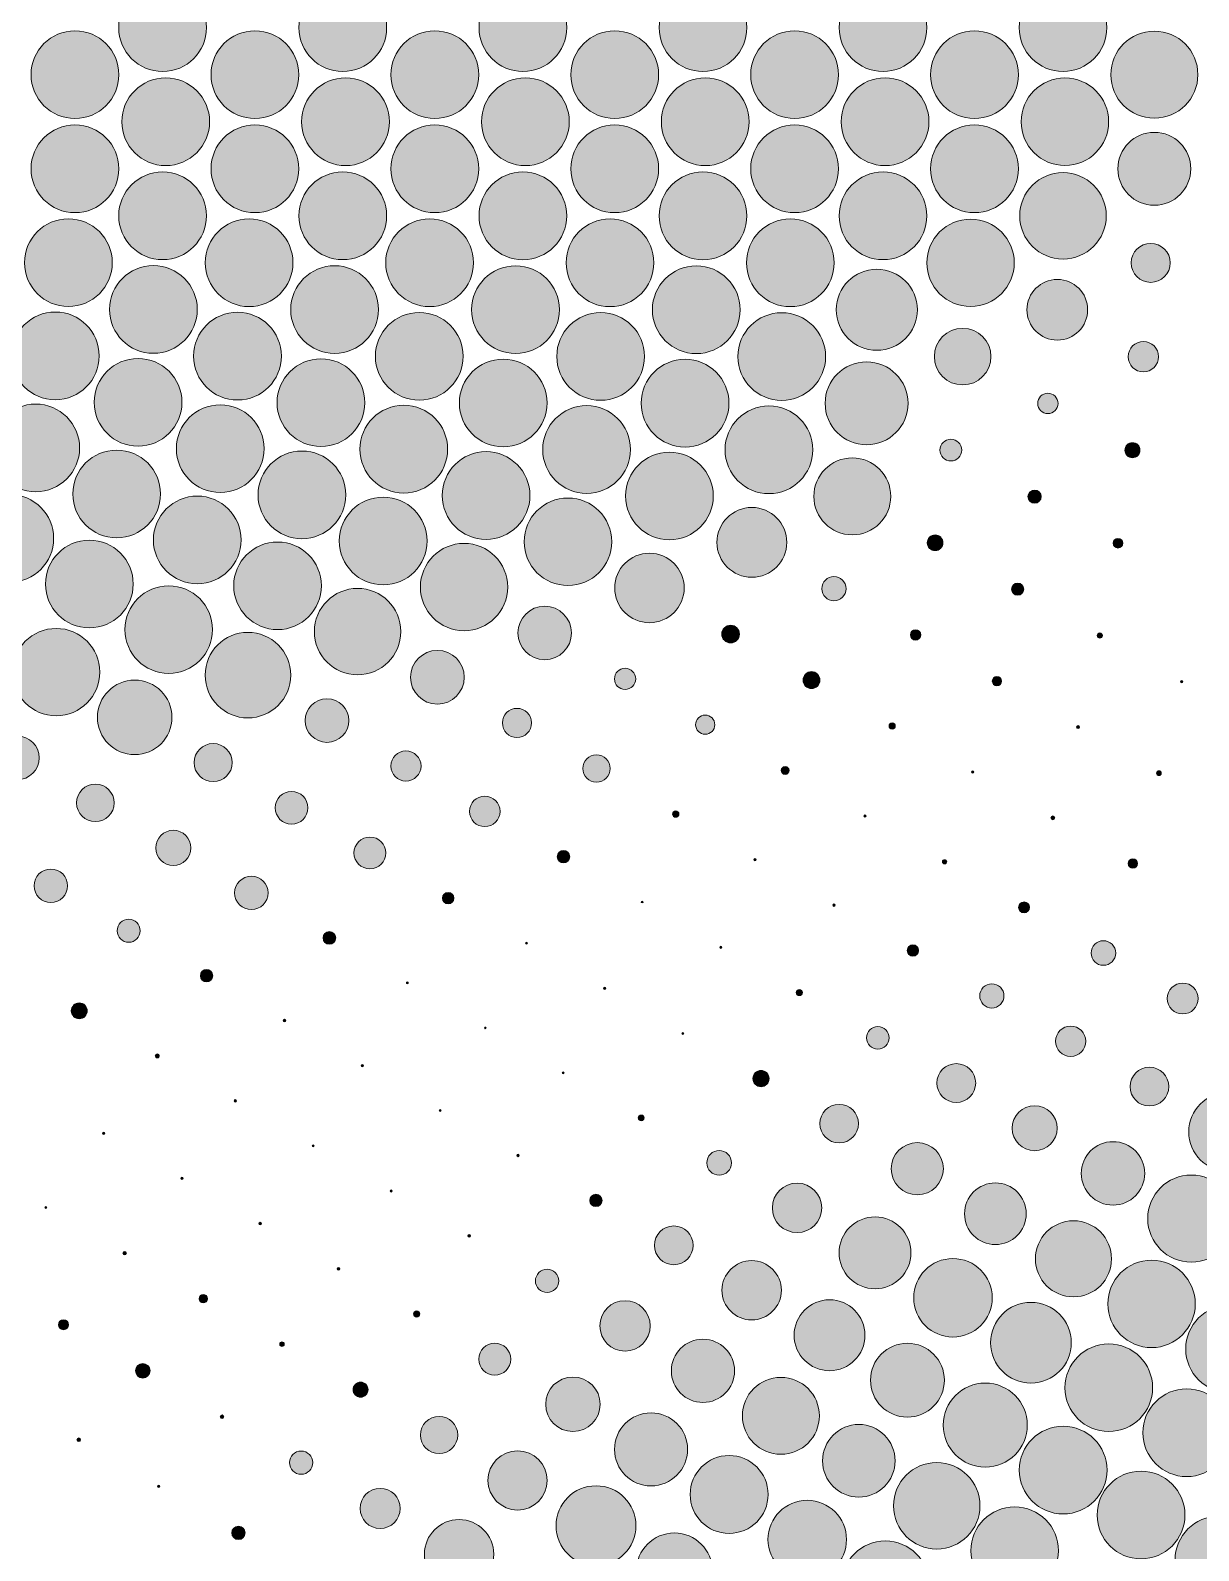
# Model space of a CAD drawing. Extents: x 3515 to 4006, y 175 to 667.
# Drawn here: x 3832.3 to 3896.8, y 342.1 to 426 of the extents above; entities that cross this region are included whole.
import ezdxf

# ---------------------------------------------------------------- set-up
doc = ezdxf.new("R2010")
doc.units = 0
doc.header["$MEASUREMENT"] = 0
doc.layers.add('Capa 1', color=7, linetype='Continuous', lineweight=0)

# ---------------------------------------------------------------- blocks, each defined once
blk = doc.blocks.new('Block_0')
at = {"layer": 'Capa 1', "true_color": 0x000000, "transparency": 33554687}
h = blk.add_hatch(color=18, dxfattribs=at)
h.dxf.hatch_style = 2
edge = h.paths.add_edge_path()
edge.add_arc((3839.644, 426.146), 2.421, 0, 360)
h = blk.add_hatch(color=18, dxfattribs=at)
h.dxf.hatch_style = 2
edge = h.paths.add_edge_path()
edge.add_arc((3849.588, 426.147), 2.421, 0, 360)
h = blk.add_hatch(color=18, dxfattribs=at)
h.dxf.hatch_style = 2
edge = h.paths.add_edge_path()
edge.add_arc((3859.528, 426.147), 2.421, 0, 360)
h = blk.add_hatch(color=18, dxfattribs=at)
h.dxf.hatch_style = 2
edge = h.paths.add_edge_path()
edge.add_arc((3869.466, 426.147), 2.421, 0, 360)
h = blk.add_hatch(color=18, dxfattribs=at)
h.dxf.hatch_style = 2
edge = h.paths.add_edge_path()
edge.add_arc((3879.401, 426.148), 2.421, 0, 360)
h = blk.add_hatch(color=18, dxfattribs=at)
h.dxf.hatch_style = 2
edge = h.paths.add_edge_path()
edge.add_arc((3889.335, 426.148), 2.421, 0, 360)
h = blk.add_hatch(color=18, dxfattribs=at)
h.dxf.hatch_style = 2
edge = h.paths.add_edge_path()
edge.add_arc((3834.807, 423.551), 2.421, 0, 360)
h = blk.add_hatch(color=18, dxfattribs=at)
h.dxf.hatch_style = 2
edge = h.paths.add_edge_path()
edge.add_arc((3844.737, 423.551), 2.421, 0, 360)
h = blk.add_hatch(color=18, dxfattribs=at)
h.dxf.hatch_style = 2
edge = h.paths.add_edge_path()
edge.add_arc((3854.666, 423.551), 2.421, 0, 360)
h = blk.add_hatch(color=18, dxfattribs=at)
h.dxf.hatch_style = 2
edge = h.paths.add_edge_path()
edge.add_arc((3864.594, 423.551), 2.421, 0, 360)
h = blk.add_hatch(color=18, dxfattribs=at)
h.dxf.hatch_style = 2
edge = h.paths.add_edge_path()
edge.add_arc((3874.522, 423.551), 2.421, 0, 360)
h = blk.add_hatch(color=18, dxfattribs=at)
h.dxf.hatch_style = 2
edge = h.paths.add_edge_path()
edge.add_arc((3884.449, 423.551), 2.421, 0, 360)
h = blk.add_hatch(color=18, dxfattribs=at)
h.dxf.hatch_style = 2
edge = h.paths.add_edge_path()
edge.add_arc((3894.376, 423.551), 2.403, 0, 360)
h = blk.add_hatch(color=18, dxfattribs=at)
h.dxf.hatch_style = 2
edge = h.paths.add_edge_path()
edge.add_arc((3839.814, 420.953), 2.421, 0, 360)
h = blk.add_hatch(color=18, dxfattribs=at)
h.dxf.hatch_style = 2
edge = h.paths.add_edge_path()
edge.add_arc((3849.739, 420.953), 2.421, 0, 360)
h = blk.add_hatch(color=18, dxfattribs=at)
h.dxf.hatch_style = 2
edge = h.paths.add_edge_path()
edge.add_arc((3859.664, 420.953), 2.421, 0, 360)
h = blk.add_hatch(color=18, dxfattribs=at)
h.dxf.hatch_style = 2
edge = h.paths.add_edge_path()
edge.add_arc((3869.589, 420.953), 2.421, 0, 360)
h = blk.add_hatch(color=18, dxfattribs=at)
h.dxf.hatch_style = 2
edge = h.paths.add_edge_path()
edge.add_arc((3879.514, 420.953), 2.421, 0, 360)
h = blk.add_hatch(color=18, dxfattribs=at)
h.dxf.hatch_style = 2
edge = h.paths.add_edge_path()
edge.add_arc((3889.439, 420.953), 2.415, 0, 360)
h = blk.add_hatch(color=18, dxfattribs=at)
h.dxf.hatch_style = 2
edge = h.paths.add_edge_path()
edge.add_arc((3834.807, 418.355), 2.421, 0, 360)
h = blk.add_hatch(color=18, dxfattribs=at)
h.dxf.hatch_style = 2
edge = h.paths.add_edge_path()
edge.add_arc((3844.737, 418.355), 2.421, 0, 360)
h = blk.add_hatch(color=18, dxfattribs=at)
h.dxf.hatch_style = 2
edge = h.paths.add_edge_path()
edge.add_arc((3854.666, 418.355), 2.421, 0, 360)
h = blk.add_hatch(color=18, dxfattribs=at)
h.dxf.hatch_style = 2
edge = h.paths.add_edge_path()
edge.add_arc((3864.594, 418.355), 2.421, 0, 360)
h = blk.add_hatch(color=18, dxfattribs=at)
h.dxf.hatch_style = 2
edge = h.paths.add_edge_path()
edge.add_arc((3874.522, 418.355), 2.421, 0, 360)
h = blk.add_hatch(color=18, dxfattribs=at)
h.dxf.hatch_style = 2
edge = h.paths.add_edge_path()
edge.add_arc((3884.449, 418.355), 2.421, 0, 360)
h = blk.add_hatch(color=18, dxfattribs=at)
h.dxf.hatch_style = 2
edge = h.paths.add_edge_path()
edge.add_arc((3894.376, 418.355), 2.012, 0, 360)
h = blk.add_hatch(color=18, dxfattribs=at)
h.dxf.hatch_style = 2
edge = h.paths.add_edge_path()
edge.add_arc((3839.644, 415.76), 2.421, 0, 360)
h = blk.add_hatch(color=18, dxfattribs=at)
h.dxf.hatch_style = 2
edge = h.paths.add_edge_path()
edge.add_arc((3849.588, 415.759), 2.421, 0, 360)
h = blk.add_hatch(color=18, dxfattribs=at)
h.dxf.hatch_style = 2
edge = h.paths.add_edge_path()
edge.add_arc((3859.528, 415.758), 2.421, 0, 360)
h = blk.add_hatch(color=18, dxfattribs=at)
h.dxf.hatch_style = 2
edge = h.paths.add_edge_path()
edge.add_arc((3869.466, 415.758), 2.421, 0, 360)
h = blk.add_hatch(color=18, dxfattribs=at)
h.dxf.hatch_style = 2
edge = h.paths.add_edge_path()
edge.add_arc((3879.401, 415.758), 2.42, 0, 360)
h = blk.add_hatch(color=18, dxfattribs=at)
h.dxf.hatch_style = 2
edge = h.paths.add_edge_path()
edge.add_arc((3889.335, 415.758), 2.386, 0, 360)
h = blk.add_hatch(color=18, dxfattribs=at)
h.dxf.hatch_style = 2
edge = h.paths.add_edge_path()
edge.add_arc((3834.444, 413.172), 2.421, 0, 360)
h = blk.add_hatch(color=18, dxfattribs=at)
h.dxf.hatch_style = 2
edge = h.paths.add_edge_path()
edge.add_arc((3844.417, 413.169), 2.421, 0, 360)
h = blk.add_hatch(color=18, dxfattribs=at)
h.dxf.hatch_style = 2
edge = h.paths.add_edge_path()
edge.add_arc((3854.38, 413.167), 2.421, 0, 360)
h = blk.add_hatch(color=18, dxfattribs=at)
h.dxf.hatch_style = 2
edge = h.paths.add_edge_path()
edge.add_arc((3864.335, 413.165), 2.421, 0, 360)
h = blk.add_hatch(color=18, dxfattribs=at)
h.dxf.hatch_style = 2
edge = h.paths.add_edge_path()
edge.add_arc((3874.286, 413.164), 2.42, 0, 360)
h = blk.add_hatch(color=18, dxfattribs=at)
h.dxf.hatch_style = 2
edge = h.paths.add_edge_path()
edge.add_arc((3884.232, 413.163), 2.411, 0, 360)
h = blk.add_hatch(color=18, dxfattribs=at)
h.dxf.hatch_style = 2
edge = h.paths.add_edge_path()
edge.add_arc((3894.175, 413.162), 1.076, 0, 360)
h = blk.add_hatch(color=18, dxfattribs=at)
h.dxf.hatch_style = 2
edge = h.paths.add_edge_path()
edge.add_arc((3839.135, 410.589), 2.421, 0, 360)
h = blk.add_hatch(color=18, dxfattribs=at)
h.dxf.hatch_style = 2
edge = h.paths.add_edge_path()
edge.add_arc((3849.135, 410.583), 2.421, 0, 360)
h = blk.add_hatch(color=18, dxfattribs=at)
h.dxf.hatch_style = 2
edge = h.paths.add_edge_path()
edge.add_arc((3859.121, 410.578), 2.421, 0, 360)
h = blk.add_hatch(color=18, dxfattribs=at)
h.dxf.hatch_style = 2
edge = h.paths.add_edge_path()
edge.add_arc((3869.095, 410.575), 2.421, 0, 360)
h = blk.add_hatch(color=18, dxfattribs=at)
h.dxf.hatch_style = 2
edge = h.paths.add_edge_path()
edge.add_arc((3879.061, 410.573), 2.239, 0, 360)
h = blk.add_hatch(color=18, dxfattribs=at)
h.dxf.hatch_style = 2
edge = h.paths.add_edge_path()
edge.add_arc((3889.021, 410.571), 1.675, 0, 360)
h = blk.add_hatch(color=18, dxfattribs=at)
h.dxf.hatch_style = 2
edge = h.paths.add_edge_path()
edge.add_arc((3833.721, 408.027), 2.421, 0, 360)
h = blk.add_hatch(color=18, dxfattribs=at)
h.dxf.hatch_style = 2
edge = h.paths.add_edge_path()
edge.add_arc((3843.778, 408.012), 2.421, 0, 360)
h = blk.add_hatch(color=18, dxfattribs=at)
h.dxf.hatch_style = 2
edge = h.paths.add_edge_path()
edge.add_arc((3853.808, 408.002), 2.421, 0, 360)
h = blk.add_hatch(color=18, dxfattribs=at)
h.dxf.hatch_style = 2
edge = h.paths.add_edge_path()
edge.add_arc((3863.818, 407.995), 2.421, 0, 360)
h = blk.add_hatch(color=18, dxfattribs=at)
h.dxf.hatch_style = 2
edge = h.paths.add_edge_path()
edge.add_arc((3873.813, 407.989), 2.421, 0, 360)
h = blk.add_hatch(color=18, dxfattribs=at)
h.dxf.hatch_style = 2
edge = h.paths.add_edge_path()
edge.add_arc((3883.797, 407.985), 1.561, 0, 360)
h = blk.add_hatch(color=18, dxfattribs=at)
h.dxf.hatch_style = 2
edge = h.paths.add_edge_path()
edge.add_arc((3893.772, 407.981), 0.838, 0, 360)
h = blk.add_hatch(color=18, dxfattribs=at)
h.dxf.hatch_style = 2
edge = h.paths.add_edge_path()
edge.add_arc((3838.289, 405.463), 2.421, 0, 360)
h = blk.add_hatch(color=18, dxfattribs=at)
h.dxf.hatch_style = 2
edge = h.paths.add_edge_path()
edge.add_arc((3848.382, 405.442), 2.421, 0, 360)
h = blk.add_hatch(color=18, dxfattribs=at)
h.dxf.hatch_style = 2
edge = h.paths.add_edge_path()
edge.add_arc((3858.442, 405.427), 2.421, 0, 360)
h = blk.add_hatch(color=18, dxfattribs=at)
h.dxf.hatch_style = 2
edge = h.paths.add_edge_path()
edge.add_arc((3868.478, 405.416), 2.421, 0, 360)
h = blk.add_hatch(color=18, dxfattribs=at)
h.dxf.hatch_style = 2
edge = h.paths.add_edge_path()
edge.add_arc((3878.495, 405.407), 2.288, 0, 360)
h = blk.add_hatch(color=18, dxfattribs=at)
h.dxf.hatch_style = 2
edge = h.paths.add_edge_path()
edge.add_arc((3832.641, 402.945), 2.421, 0, 360)
h = blk.add_hatch(color=18, dxfattribs=at)
h.dxf.hatch_style = 2
edge = h.paths.add_edge_path()
edge.add_arc((3888.499, 405.401), 0.562, 0, 360)
h = blk.add_hatch(color=18, dxfattribs=at)
h.dxf.hatch_style = 2
edge = h.paths.add_edge_path()
edge.add_arc((3842.824, 402.905), 2.421, 0, 360)
h = blk.add_hatch(color=18, dxfattribs=at)
h.dxf.hatch_style = 2
edge = h.paths.add_edge_path()
edge.add_arc((3852.953, 402.877), 2.421, 0, 360)
h = blk.add_hatch(color=18, dxfattribs=at)
h.dxf.hatch_style = 2
edge = h.paths.add_edge_path()
edge.add_arc((3863.044, 402.857), 2.421, 0, 360)
h = blk.add_hatch(color=18, dxfattribs=at)
h.dxf.hatch_style = 2
edge = h.paths.add_edge_path()
edge.add_arc((3873.106, 402.841), 2.421, 0, 360)
h = blk.add_hatch(color=18, dxfattribs=at)
h.dxf.hatch_style = 2
edge = h.paths.add_edge_path()
edge.add_arc((3883.146, 402.829), 0.6, 0, 360)
h = blk.add_hatch(color=18, dxfattribs=at)
h.dxf.hatch_style = 2
edge = h.paths.add_edge_path()
edge.add_arc((3893.169, 402.82), 0.414, 0, 360)
h = blk.add_hatch(color=18, dxfattribs=at)
h.dxf.hatch_style = 2
edge = h.paths.add_edge_path()
edge.add_arc((3837.109, 400.403), 2.421, 0, 360)
h = blk.add_hatch(color=18, dxfattribs=at)
h.dxf.hatch_style = 2
edge = h.paths.add_edge_path()
edge.add_arc((3847.332, 400.353), 2.421, 0, 360)
h = blk.add_hatch(color=18, dxfattribs=at)
h.dxf.hatch_style = 2
edge = h.paths.add_edge_path()
edge.add_arc((3857.496, 400.318), 2.421, 0, 360)
h = blk.add_hatch(color=18, dxfattribs=at)
h.dxf.hatch_style = 2
edge = h.paths.add_edge_path()
edge.add_arc((3867.616, 400.291), 2.417, 0, 360)
h = blk.add_hatch(color=18, dxfattribs=at)
h.dxf.hatch_style = 2
edge = h.paths.add_edge_path()
edge.add_arc((3877.705, 400.271), 2.123, 0, 360)
h = blk.add_hatch(color=18, dxfattribs=at)
h.dxf.hatch_style = 2
edge = h.paths.add_edge_path()
edge.add_arc((3831.209, 397.95), 2.421, 0, 360)
h = blk.add_hatch(color=18, dxfattribs=at)
h.dxf.hatch_style = 2
edge = h.paths.add_edge_path()
edge.add_arc((3887.768, 400.256), 0.366, 0, 360)
h = blk.add_hatch(color=18, dxfattribs=at)
h.dxf.hatch_style = 2
edge = h.paths.add_edge_path()
edge.add_arc((3841.556, 397.866), 2.421, 0, 360)
h = blk.add_hatch(color=18, dxfattribs=at)
h.dxf.hatch_style = 2
edge = h.paths.add_edge_path()
edge.add_arc((3851.817, 397.807), 2.421, 0, 360)
h = blk.add_hatch(color=18, dxfattribs=at)
h.dxf.hatch_style = 2
edge = h.paths.add_edge_path()
edge.add_arc((3862.014, 397.763), 2.416, 0, 360)
h = blk.add_hatch(color=18, dxfattribs=at)
h.dxf.hatch_style = 2
edge = h.paths.add_edge_path()
edge.add_arc((3872.164, 397.731), 1.927, 0, 360)
h = blk.add_hatch(color=18, dxfattribs=at)
h.dxf.hatch_style = 2
edge = h.paths.add_edge_path()
edge.add_arc((3835.601, 395.431), 2.421, 0, 360)
h = blk.add_hatch(color=18, dxfattribs=at)
h.dxf.hatch_style = 2
edge = h.paths.add_edge_path()
edge.add_arc((3882.279, 397.706), 0.432, 0, 360)
h = blk.add_hatch(color=18, dxfattribs=at)
h.dxf.hatch_style = 2
edge = h.paths.add_edge_path()
edge.add_arc((3892.366, 397.686), 0.266, 0, 360)
h = blk.add_hatch(color=18, dxfattribs=at)
h.dxf.hatch_style = 2
edge = h.paths.add_edge_path()
edge.add_arc((3845.987, 395.334), 2.417, 0, 360)
h = blk.add_hatch(color=18, dxfattribs=at)
h.dxf.hatch_style = 2
edge = h.paths.add_edge_path()
edge.add_arc((3856.282, 395.265), 2.41, 0, 360)
h = blk.add_hatch(color=18, dxfattribs=at)
h.dxf.hatch_style = 2
edge = h.paths.add_edge_path()
edge.add_arc((3866.512, 395.214), 1.917, 0, 360)
h = blk.add_hatch(color=18, dxfattribs=at)
h.dxf.hatch_style = 2
edge = h.paths.add_edge_path()
edge.add_arc((3839.981, 392.915), 2.417, 0, 360)
h = blk.add_hatch(color=18, dxfattribs=at)
h.dxf.hatch_style = 2
edge = h.paths.add_edge_path()
edge.add_arc((3876.691, 395.175), 0.668, 0, 360)
h = blk.add_hatch(color=18, dxfattribs=at)
h.dxf.hatch_style = 2
edge = h.paths.add_edge_path()
edge.add_arc((3886.832, 395.145), 0.336, 0, 360)
h = blk.add_hatch(color=18, dxfattribs=at)
h.dxf.hatch_style = 2
edge = h.paths.add_edge_path()
edge.add_arc((3850.403, 392.807), 2.383, 0, 360)
h = blk.add_hatch(color=18, dxfattribs=at)
h.dxf.hatch_style = 2
edge = h.paths.add_edge_path()
edge.add_arc((3860.732, 392.728), 1.478, 0, 360)
h = blk.add_hatch(color=18, dxfattribs=at)
h.dxf.hatch_style = 2
edge = h.paths.add_edge_path()
edge.add_arc((3833.771, 390.568), 2.411, 0, 360)
h = blk.add_hatch(color=18, dxfattribs=at)
h.dxf.hatch_style = 2
edge = h.paths.add_edge_path()
edge.add_arc((3870.992, 392.669), 0.489, 0, 360)
h = blk.add_hatch(color=18, dxfattribs=at)
h.dxf.hatch_style = 2
edge = h.paths.add_edge_path()
edge.add_arc((3881.199, 392.623), 0.286, 0, 360)
h = blk.add_hatch(color=18, dxfattribs=at)
h.dxf.hatch_style = 2
edge = h.paths.add_edge_path()
edge.add_arc((3844.352, 390.402), 2.361, 0, 360)
h = blk.add_hatch(color=18, dxfattribs=at)
h.dxf.hatch_style = 2
edge = h.paths.add_edge_path()
edge.add_arc((3891.365, 392.587), 0.143, 0, 360)
h = blk.add_hatch(color=18, dxfattribs=at)
h.dxf.hatch_style = 2
edge = h.paths.add_edge_path()
edge.add_arc((3854.807, 390.283), 1.483, 0, 360)
h = blk.add_hatch(color=18, dxfattribs=at)
h.dxf.hatch_style = 2
edge = h.paths.add_edge_path()
edge.add_arc((3865.167, 390.195), 0.585, 0, 360)
h = blk.add_hatch(color=18, dxfattribs=at)
h.dxf.hatch_style = 2
edge = h.paths.add_edge_path()
edge.add_arc((3875.456, 390.128), 0.465, 0, 360)
h = blk.add_hatch(color=18, dxfattribs=at)
h.dxf.hatch_style = 2
edge = h.paths.add_edge_path()
edge.add_arc((3885.69, 390.075), 0.257, 0, 360)
h = blk.add_hatch(color=18, dxfattribs=at)
h.dxf.hatch_style = 2
edge = h.paths.add_edge_path()
edge.add_arc((3838.104, 388.07), 2.056, 0, 360)
h = blk.add_hatch(color=18, dxfattribs=at)
h.dxf.hatch_style = 2
edge = h.paths.add_edge_path()
edge.add_arc((3895.88, 390.034), 0.0642, 0, 360)
h = blk.add_hatch(color=18, dxfattribs=at)
h.dxf.hatch_style = 2
edge = h.paths.add_edge_path()
edge.add_arc((3848.716, 387.892), 1.202, 0, 360)
h = blk.add_hatch(color=18, dxfattribs=at)
h.dxf.hatch_style = 2
edge = h.paths.add_edge_path()
edge.add_arc((3859.2, 387.763), 0.804, 0, 360)
h = blk.add_hatch(color=18, dxfattribs=at)
h.dxf.hatch_style = 2
edge = h.paths.add_edge_path()
edge.add_arc((3869.59, 387.665), 0.529, 0, 360)
h = blk.add_hatch(color=18, dxfattribs=at)
h.dxf.hatch_style = 2
edge = h.paths.add_edge_path()
edge.add_arc((3879.907, 387.59), 0.174, 0, 360)
h = blk.add_hatch(color=18, dxfattribs=at)
h.dxf.hatch_style = 2
edge = h.paths.add_edge_path()
edge.add_arc((3831.626, 385.835), 1.208, 0, 360)
h = blk.add_hatch(color=18, dxfattribs=at)
h.dxf.hatch_style = 2
edge = h.paths.add_edge_path()
edge.add_arc((3890.166, 387.531), 0.0823, 0, 360)
h = blk.add_hatch(color=18, dxfattribs=at)
h.dxf.hatch_style = 2
edge = h.paths.add_edge_path()
edge.add_arc((3842.434, 385.573), 1.051, 0, 360)
h = blk.add_hatch(color=18, dxfattribs=at)
h.dxf.hatch_style = 2
edge = h.paths.add_edge_path()
edge.add_arc((3853.072, 385.385), 0.832, 0, 360)
h = blk.add_hatch(color=18, dxfattribs=at)
h.dxf.hatch_style = 2
edge = h.paths.add_edge_path()
edge.add_arc((3863.585, 385.245), 0.755, 0, 360)
h = blk.add_hatch(color=18, dxfattribs=at)
h.dxf.hatch_style = 2
edge = h.paths.add_edge_path()
edge.add_arc((3874.002, 385.139), 0.214, 0, 360)
h = blk.add_hatch(color=18, dxfattribs=at)
h.dxf.hatch_style = 2
edge = h.paths.add_edge_path()
edge.add_arc((3835.933, 383.349), 1.037, 0, 360)
h = blk.add_hatch(color=18, dxfattribs=at)
h.dxf.hatch_style = 2
edge = h.paths.add_edge_path()
edge.add_arc((3884.345, 385.056), 0.0617, 0, 360)
h = blk.add_hatch(color=18, dxfattribs=at)
h.dxf.hatch_style = 2
edge = h.paths.add_edge_path()
edge.add_arc((3894.63, 384.99), 0.131, 0, 360)
h = blk.add_hatch(color=18, dxfattribs=at)
h.dxf.hatch_style = 2
edge = h.paths.add_edge_path()
edge.add_arc((3846.76, 383.078), 0.902, 0, 360)
h = blk.add_hatch(color=18, dxfattribs=at)
h.dxf.hatch_style = 2
edge = h.paths.add_edge_path()
edge.add_arc((3857.423, 382.88), 0.841, 0, 360)
h = blk.add_hatch(color=18, dxfattribs=at)
h.dxf.hatch_style = 2
edge = h.paths.add_edge_path()
edge.add_arc((3867.962, 382.731), 0.177, 0, 360)
h = blk.add_hatch(color=18, dxfattribs=at)
h.dxf.hatch_style = 2
edge = h.paths.add_edge_path()
edge.add_arc((3878.405, 382.616), 0.0642, 0, 360)
h = blk.add_hatch(color=18, dxfattribs=at)
h.dxf.hatch_style = 2
edge = h.paths.add_edge_path()
edge.add_arc((3888.773, 382.525), 0.108, 0, 360)
h = blk.add_hatch(color=18, dxfattribs=at)
h.dxf.hatch_style = 2
edge = h.paths.add_edge_path()
edge.add_arc((3840.238, 380.864), 0.971, 0, 360)
h = blk.add_hatch(color=18, dxfattribs=at)
h.dxf.hatch_style = 2
edge = h.paths.add_edge_path()
edge.add_arc((3851.084, 380.584), 0.879, 0, 360)
h = blk.add_hatch(color=18, dxfattribs=at)
h.dxf.hatch_style = 2
edge = h.paths.add_edge_path()
edge.add_arc((3861.769, 380.377), 0.346, 0, 360)
h = blk.add_hatch(color=18, dxfattribs=at)
h.dxf.hatch_style = 2
edge = h.paths.add_edge_path()
edge.add_arc((3872.332, 380.218), 0.0605, 0, 360)
h = blk.add_hatch(color=18, dxfattribs=at)
h.dxf.hatch_style = 2
edge = h.paths.add_edge_path()
edge.add_arc((3882.799, 380.095), 0.117, 0, 360)
h = blk.add_hatch(color=18, dxfattribs=at)
h.dxf.hatch_style = 2
edge = h.paths.add_edge_path()
edge.add_arc((3893.191, 379.997), 0.258, 0, 360)
h = blk.add_hatch(color=18, dxfattribs=at)
h.dxf.hatch_style = 2
edge = h.paths.add_edge_path()
edge.add_arc((3833.475, 378.772), 0.924, 0, 360)
h = blk.add_hatch(color=18, dxfattribs=at)
h.dxf.hatch_style = 2
edge = h.paths.add_edge_path()
edge.add_arc((3844.543, 378.379), 0.924, 0, 360)
h = blk.add_hatch(color=18, dxfattribs=at)
h.dxf.hatch_style = 2
edge = h.paths.add_edge_path()
edge.add_arc((3855.405, 378.092), 0.317, 0, 360)
h = blk.add_hatch(color=18, dxfattribs=at)
h.dxf.hatch_style = 2
edge = h.paths.add_edge_path()
edge.add_arc((3866.11, 377.875), 0.0484, 0, 360)
h = blk.add_hatch(color=18, dxfattribs=at)
h.dxf.hatch_style = 2
edge = h.paths.add_edge_path()
edge.add_arc((3876.696, 377.708), 0.0726, 0, 360)
h = blk.add_hatch(color=18, dxfattribs=at)
h.dxf.hatch_style = 2
edge = h.paths.add_edge_path()
edge.add_arc((3887.186, 377.577), 0.3, 0, 360)
h = blk.add_hatch(color=18, dxfattribs=at)
h.dxf.hatch_style = 2
edge = h.paths.add_edge_path()
edge.add_arc((3837.772, 376.29), 0.635, 0, 360)
h = blk.add_hatch(color=18, dxfattribs=at)
h.dxf.hatch_style = 2
edge = h.paths.add_edge_path()
edge.add_arc((3848.847, 375.894), 0.351, 0, 360)
h = blk.add_hatch(color=18, dxfattribs=at)
h.dxf.hatch_style = 2
edge = h.paths.add_edge_path()
edge.add_arc((3859.723, 375.6), 0.0581, 0, 360)
h = blk.add_hatch(color=18, dxfattribs=at)
h.dxf.hatch_style = 2
edge = h.paths.add_edge_path()
edge.add_arc((3870.448, 375.375), 0.0581, 0, 360)
h = blk.add_hatch(color=18, dxfattribs=at)
h.dxf.hatch_style = 2
edge = h.paths.add_edge_path()
edge.add_arc((3881.055, 375.2), 0.312, 0, 360)
h = blk.add_hatch(color=18, dxfattribs=at)
h.dxf.hatch_style = 2
edge = h.paths.add_edge_path()
edge.add_arc((3891.567, 375.061), 0.679, 0, 360)
h = blk.add_hatch(color=18, dxfattribs=at)
h.dxf.hatch_style = 2
edge = h.paths.add_edge_path()
edge.add_arc((3842.07, 373.809), 0.344, 0, 360)
h = blk.add_hatch(color=18, dxfattribs=at)
h.dxf.hatch_style = 2
edge = h.paths.add_edge_path()
edge.add_arc((3853.15, 373.41), 0.0545, 0, 360)
h = blk.add_hatch(color=18, dxfattribs=at)
h.dxf.hatch_style = 2
edge = h.paths.add_edge_path()
edge.add_arc((3864.04, 373.109), 0.0678, 0, 360)
h = blk.add_hatch(color=18, dxfattribs=at)
h.dxf.hatch_style = 2
edge = h.paths.add_edge_path()
edge.add_arc((3874.783, 372.877), 0.169, 0, 360)
h = blk.add_hatch(color=18, dxfattribs=at)
h.dxf.hatch_style = 2
edge = h.paths.add_edge_path()
edge.add_arc((3885.409, 372.694), 0.669, 0, 360)
h = blk.add_hatch(color=18, dxfattribs=at)
h.dxf.hatch_style = 2
edge = h.paths.add_edge_path()
edge.add_arc((3895.941, 372.547), 0.852, 0, 360)
h = blk.add_hatch(color=18, dxfattribs=at)
h.dxf.hatch_style = 2
edge = h.paths.add_edge_path()
edge.add_arc((3835.044, 371.868), 0.438, 0, 360)
h = blk.add_hatch(color=18, dxfattribs=at)
h.dxf.hatch_style = 2
edge = h.paths.add_edge_path()
edge.add_arc((3846.367, 371.328), 0.0738, 0, 360)
h = blk.add_hatch(color=18, dxfattribs=at)
h.dxf.hatch_style = 2
edge = h.paths.add_edge_path()
edge.add_arc((3857.453, 370.926), 0.0496, 0, 360)
h = blk.add_hatch(color=18, dxfattribs=at)
h.dxf.hatch_style = 2
edge = h.paths.add_edge_path()
edge.add_arc((3879.115, 370.38), 0.625, 0, 360)
h = blk.add_hatch(color=18, dxfattribs=at)
h.dxf.hatch_style = 2
edge = h.paths.add_edge_path()
edge.add_arc((3889.759, 370.189), 0.835, 0, 360)
h = blk.add_hatch(color=18, dxfattribs=at)
h.dxf.hatch_style = 2
edge = h.paths.add_edge_path()
edge.add_arc((3868.356, 370.619), 0.0581, 0, 360)
h = blk.add_hatch(color=18, dxfattribs=at)
h.dxf.hatch_style = 2
edge = h.paths.add_edge_path()
edge.add_arc((3839.349, 369.383), 0.111, 0, 360)
h = blk.add_hatch(color=18, dxfattribs=at)
h.dxf.hatch_style = 2
edge = h.paths.add_edge_path()
edge.add_arc((3850.665, 368.847), 0.0666, 0, 360)
h = blk.add_hatch(color=18, dxfattribs=at)
h.dxf.hatch_style = 2
edge = h.paths.add_edge_path()
edge.add_arc((3861.755, 368.442), 0.0533, 0, 360)
h = blk.add_hatch(color=18, dxfattribs=at)
h.dxf.hatch_style = 2
edge = h.paths.add_edge_path()
edge.add_arc((3872.669, 368.13), 0.448, 0, 360)
h = blk.add_hatch(color=18, dxfattribs=at)
h.dxf.hatch_style = 2
edge = h.paths.add_edge_path()
edge.add_arc((3883.444, 367.883), 1.072, 0, 360)
h = blk.add_hatch(color=18, dxfattribs=at)
h.dxf.hatch_style = 2
edge = h.paths.add_edge_path()
edge.add_arc((3894.105, 367.686), 1.07, 0, 360)
h = blk.add_hatch(color=18, dxfattribs=at)
h.dxf.hatch_style = 2
edge = h.paths.add_edge_path()
edge.add_arc((3843.653, 366.898), 0.0678, 0, 360)
h = blk.add_hatch(color=18, dxfattribs=at)
h.dxf.hatch_style = 2
edge = h.paths.add_edge_path()
edge.add_arc((3898.449, 365.183), 2.177, 0, 360)
h = blk.add_hatch(color=18, dxfattribs=at)
h.dxf.hatch_style = 2
edge = h.paths.add_edge_path()
edge.add_arc((3854.963, 366.366), 0.0545, 0, 360)
h = blk.add_hatch(color=18, dxfattribs=at)
h.dxf.hatch_style = 2
edge = h.paths.add_edge_path()
edge.add_arc((3866.057, 365.959), 0.159, 0, 360)
h = blk.add_hatch(color=18, dxfattribs=at)
h.dxf.hatch_style = 2
edge = h.paths.add_edge_path()
edge.add_arc((3876.982, 365.641), 1.065, 0, 360)
h = blk.add_hatch(color=18, dxfattribs=at)
h.dxf.hatch_style = 2
edge = h.paths.add_edge_path()
edge.add_arc((3887.77, 365.388), 1.241, 0, 360)
h = blk.add_hatch(color=18, dxfattribs=at)
h.dxf.hatch_style = 2
edge = h.paths.add_edge_path()
edge.add_arc((3836.388, 365.113), 0.0642, 0, 360)
h = blk.add_hatch(color=18, dxfattribs=at)
h.dxf.hatch_style = 2
edge = h.paths.add_edge_path()
edge.add_arc((3847.956, 364.413), 0.0533, 0, 360)
h = blk.add_hatch(color=18, dxfattribs=at)
h.dxf.hatch_style = 2
edge = h.paths.add_edge_path()
edge.add_arc((3881.293, 363.153), 1.44, 0, 360)
h = blk.add_hatch(color=18, dxfattribs=at)
h.dxf.hatch_style = 2
edge = h.paths.add_edge_path()
edge.add_arc((3892.095, 362.894), 1.751, 0, 360)
h = blk.add_hatch(color=18, dxfattribs=at)
h.dxf.hatch_style = 2
edge = h.paths.add_edge_path()
edge.add_arc((3859.26, 363.884), 0.0666, 0, 360)
h = blk.add_hatch(color=18, dxfattribs=at)
h.dxf.hatch_style = 2
edge = h.paths.add_edge_path()
edge.add_arc((3870.359, 363.475), 0.683, 0, 360)
h = blk.add_hatch(color=18, dxfattribs=at)
h.dxf.hatch_style = 2
edge = h.paths.add_edge_path()
edge.add_arc((3840.709, 362.615), 0.0629, 0, 360)
h = blk.add_hatch(color=18, dxfattribs=at)
h.dxf.hatch_style = 2
edge = h.paths.add_edge_path()
edge.add_arc((3896.418, 360.4), 2.405, 0, 360)
h = blk.add_hatch(color=18, dxfattribs=at)
h.dxf.hatch_style = 2
edge = h.paths.add_edge_path()
edge.add_arc((3852.258, 361.929), 0.0629, 0, 360)
h = blk.add_hatch(color=18, dxfattribs=at)
h.dxf.hatch_style = 2
edge = h.paths.add_edge_path()
edge.add_arc((3863.558, 361.403), 0.341, 0, 360)
h = blk.add_hatch(color=18, dxfattribs=at)
h.dxf.hatch_style = 2
edge = h.paths.add_edge_path()
edge.add_arc((3874.66, 360.992), 1.365, 0, 360)
h = blk.add_hatch(color=18, dxfattribs=at)
h.dxf.hatch_style = 2
edge = h.paths.add_edge_path()
edge.add_arc((3885.604, 360.665), 1.703, 0, 360)
h = blk.add_hatch(color=18, dxfattribs=at)
h.dxf.hatch_style = 2
edge = h.paths.add_edge_path()
edge.add_arc((3833.197, 361.012), 0.0569, 0, 360)
h = blk.add_hatch(color=18, dxfattribs=at)
h.dxf.hatch_style = 2
edge = h.paths.add_edge_path()
edge.add_arc((3845.029, 360.12), 0.0738, 0, 360)
h = blk.add_hatch(color=18, dxfattribs=at)
h.dxf.hatch_style = 2
edge = h.paths.add_edge_path()
edge.add_arc((3878.961, 358.509), 1.984, 0, 360)
h = blk.add_hatch(color=18, dxfattribs=at)
h.dxf.hatch_style = 2
edge = h.paths.add_edge_path()
edge.add_arc((3889.913, 358.178), 2.099, 0, 360)
h = blk.add_hatch(color=18, dxfattribs=at)
h.dxf.hatch_style = 2
edge = h.paths.add_edge_path()
edge.add_arc((3856.56, 359.445), 0.0714, 0, 360)
h = blk.add_hatch(color=18, dxfattribs=at)
h.dxf.hatch_style = 2
edge = h.paths.add_edge_path()
edge.add_arc((3867.856, 358.922), 1.069, 0, 360)
h = blk.add_hatch(color=18, dxfattribs=at)
h.dxf.hatch_style = 2
edge = h.paths.add_edge_path()
edge.add_arc((3837.546, 358.493), 0.0968, 0, 360)
h = blk.add_hatch(color=18, dxfattribs=at)
h.dxf.hatch_style = 2
edge = h.paths.add_edge_path()
edge.add_arc((3849.346, 357.625), 0.0726, 0, 360)
h = blk.add_hatch(color=18, dxfattribs=at)
h.dxf.hatch_style = 2
edge = h.paths.add_edge_path()
edge.add_arc((3860.862, 356.961), 0.643, 0, 360)
h = blk.add_hatch(color=18, dxfattribs=at)
h.dxf.hatch_style = 2
edge = h.paths.add_edge_path()
edge.add_arc((3872.153, 356.441), 1.638, 0, 360)
h = blk.add_hatch(color=18, dxfattribs=at)
h.dxf.hatch_style = 2
edge = h.paths.add_edge_path()
edge.add_arc((3883.262, 356.026), 2.167, 0, 360)
h = blk.add_hatch(color=18, dxfattribs=at)
h.dxf.hatch_style = 2
edge = h.paths.add_edge_path()
edge.add_arc((3894.222, 355.691), 2.412, 0, 360)
h = blk.add_hatch(color=18, dxfattribs=at)
h.dxf.hatch_style = 2
edge = h.paths.add_edge_path()
edge.add_arc((3841.891, 355.978), 0.236, 0, 360)
h = blk.add_hatch(color=18, dxfattribs=at)
h.dxf.hatch_style = 2
edge = h.paths.add_edge_path()
edge.add_arc((3865.164, 354.477), 1.391, 0, 360)
h = blk.add_hatch(color=18, dxfattribs=at)
h.dxf.hatch_style = 2
edge = h.paths.add_edge_path()
edge.add_arc((3876.451, 353.959), 1.956, 0, 360)
h = blk.add_hatch(color=18, dxfattribs=at)
h.dxf.hatch_style = 2
edge = h.paths.add_edge_path()
edge.add_arc((3853.661, 355.132), 0.172, 0, 360)
h = blk.add_hatch(color=18, dxfattribs=at)
h.dxf.hatch_style = 2
edge = h.paths.add_edge_path()
edge.add_arc((3887.563, 353.543), 2.228, 0, 360)
h = blk.add_hatch(color=18, dxfattribs=at)
h.dxf.hatch_style = 2
edge = h.paths.add_edge_path()
edge.add_arc((3898.53, 353.204), 2.421, 0, 360)
h = blk.add_hatch(color=18, dxfattribs=at)
h.dxf.hatch_style = 2
edge = h.paths.add_edge_path()
edge.add_arc((3834.172, 354.542), 0.277, 0, 360)
h = blk.add_hatch(color=18, dxfattribs=at)
h.dxf.hatch_style = 2
edge = h.paths.add_edge_path()
edge.add_arc((3846.232, 353.466), 0.123, 0, 360)
h = blk.add_hatch(color=18, dxfattribs=at)
h.dxf.hatch_style = 2
edge = h.paths.add_edge_path()
edge.add_arc((3857.975, 352.64), 0.879, 0, 360)
h = blk.add_hatch(color=18, dxfattribs=at)
h.dxf.hatch_style = 2
edge = h.paths.add_edge_path()
edge.add_arc((3869.465, 351.994), 1.745, 0, 360)
h = blk.add_hatch(color=18, dxfattribs=at)
h.dxf.hatch_style = 2
edge = h.paths.add_edge_path()
edge.add_arc((3880.748, 351.478), 2.038, 0, 360)
h = blk.add_hatch(color=18, dxfattribs=at)
h.dxf.hatch_style = 2
edge = h.paths.add_edge_path()
edge.add_arc((3891.863, 351.061), 2.418, 0, 360)
h = blk.add_hatch(color=18, dxfattribs=at)
h.dxf.hatch_style = 2
edge = h.paths.add_edge_path()
edge.add_arc((3838.551, 351.997), 0.403, 0, 360)
h = blk.add_hatch(color=18, dxfattribs=at)
h.dxf.hatch_style = 2
edge = h.paths.add_edge_path()
edge.add_arc((3862.288, 350.149), 1.504, 0, 360)
h = blk.add_hatch(color=18, dxfattribs=at)
h.dxf.hatch_style = 2
edge = h.paths.add_edge_path()
edge.add_arc((3850.569, 350.956), 0.415, 0, 360)
h = blk.add_hatch(color=18, dxfattribs=at)
h.dxf.hatch_style = 2
edge = h.paths.add_edge_path()
edge.add_arc((3873.766, 349.51), 2.124, 0, 360)
h = blk.add_hatch(color=18, dxfattribs=at)
h.dxf.hatch_style = 2
edge = h.paths.add_edge_path()
edge.add_arc((3885.046, 348.997), 2.32, 0, 360)
h = blk.add_hatch(color=18, dxfattribs=at)
h.dxf.hatch_style = 2
edge = h.paths.add_edge_path()
edge.add_arc((3896.163, 348.578), 2.421, 0, 360)
h = blk.add_hatch(color=18, dxfattribs=at)
h.dxf.hatch_style = 2
edge = h.paths.add_edge_path()
edge.add_arc((3842.923, 349.459), 0.0993, 0, 360)
h = blk.add_hatch(color=18, dxfattribs=at)
h.dxf.hatch_style = 2
edge = h.paths.add_edge_path()
edge.add_arc((3854.903, 348.45), 1.028, 0, 360)
h = blk.add_hatch(color=18, dxfattribs=at)
h.dxf.hatch_style = 2
edge = h.paths.add_edge_path()
edge.add_arc((3866.6, 347.659), 2.016, 0, 360)
h = blk.add_hatch(color=18, dxfattribs=at)
h.dxf.hatch_style = 2
edge = h.paths.add_edge_path()
edge.add_arc((3835.017, 348.188), 0.1, 0, 360)
h = blk.add_hatch(color=18, dxfattribs=at)
h.dxf.hatch_style = 2
edge = h.paths.add_edge_path()
edge.add_arc((3878.067, 347.027), 2.006, 0, 360)
h = blk.add_hatch(color=18, dxfattribs=at)
h.dxf.hatch_style = 2
edge = h.paths.add_edge_path()
edge.add_arc((3889.344, 346.516), 2.42, 0, 360)
h = blk.add_hatch(color=18, dxfattribs=at)
h.dxf.hatch_style = 2
edge = h.paths.add_edge_path()
edge.add_arc((3847.29, 346.926), 0.641, 0, 360)
h = blk.add_hatch(color=18, dxfattribs=at)
h.dxf.hatch_style = 2
edge = h.paths.add_edge_path()
edge.add_arc((3859.234, 345.945), 1.635, 0, 360)
h = blk.add_hatch(color=18, dxfattribs=at)
h.dxf.hatch_style = 2
edge = h.paths.add_edge_path()
edge.add_arc((3870.91, 345.169), 2.15, 0, 360)
h = blk.add_hatch(color=18, dxfattribs=at)
h.dxf.hatch_style = 2
edge = h.paths.add_edge_path()
edge.add_arc((3882.367, 344.544), 2.386, 0, 360)
h = blk.add_hatch(color=18, dxfattribs=at)
h.dxf.hatch_style = 2
edge = h.paths.add_edge_path()
edge.add_arc((3893.641, 344.034), 2.421, 0, 360)
h = blk.add_hatch(color=18, dxfattribs=at)
h.dxf.hatch_style = 2
edge = h.paths.add_edge_path()
edge.add_arc((3839.428, 345.614), 0.0629, 0, 360)
h = blk.add_hatch(color=18, dxfattribs=at)
h.dxf.hatch_style = 2
edge = h.paths.add_edge_path()
edge.add_arc((3851.65, 344.397), 1.107, 0, 360)
h = blk.add_hatch(color=18, dxfattribs=at)
h.dxf.hatch_style = 2
edge = h.paths.add_edge_path()
edge.add_arc((3863.562, 343.442), 2.205, 0, 360)
h = blk.add_hatch(color=18, dxfattribs=at)
h.dxf.hatch_style = 2
edge = h.paths.add_edge_path()
edge.add_arc((3875.22, 342.68), 2.167, 0, 360)
h = blk.add_hatch(color=18, dxfattribs=at)
h.dxf.hatch_style = 2
edge = h.paths.add_edge_path()
edge.add_arc((3886.667, 342.061), 2.421, 0, 360)
h = blk.add_hatch(color=18, dxfattribs=at)
h.dxf.hatch_style = 2
edge = h.paths.add_edge_path()
edge.add_arc((3843.83, 343.048), 0.37, 0, 360)
h = blk.add_hatch(color=18, dxfattribs=at)
h.dxf.hatch_style = 2
edge = h.paths.add_edge_path()
edge.add_arc((3856.006, 341.873), 1.912, 0, 360)
h = blk.add_hatch(color=18, dxfattribs=at)
h.dxf.hatch_style = 2
edge = h.paths.add_edge_path()
edge.add_arc((3897.939, 341.553), 2.421, 0, 360)
h = blk.add_hatch(color=18, dxfattribs=at)
h.dxf.hatch_style = 2
edge = h.paths.add_edge_path()
edge.add_arc((3867.889, 340.941), 2.101, 0, 360)
h = blk.add_hatch(color=18, dxfattribs=at)
h.dxf.hatch_style = 2
edge = h.paths.add_edge_path()
edge.add_arc((3879.529, 340.191), 2.41, 0, 360)
at = {"layer": 'Capa 1'}
for centre, radius in [((3839.644, 426.146), 2.421), ((3849.588, 426.147), 2.421), ((3859.528, 426.147), 2.421), ((3869.466, 426.147), 2.421), ((3879.401, 426.148), 2.421), ((3889.335, 426.148), 2.421), ((3834.807, 423.551), 2.421), ((3844.737, 423.551), 2.421), ((3854.666, 423.551), 2.421), ((3864.594, 423.551), 2.421), ((3874.522, 423.551), 2.421), ((3884.449, 423.551), 2.421), ((3894.376, 423.551), 2.403), ((3839.814, 420.953), 2.421), ((3849.739, 420.953), 2.421), ((3859.664, 420.953), 2.421), ((3869.589, 420.953), 2.421), ((3879.514, 420.953), 2.421), ((3889.439, 420.953), 2.415), ((3834.807, 418.355), 2.421), ((3844.737, 418.355), 2.421), ((3854.666, 418.355), 2.421), ((3864.594, 418.355), 2.421), ((3874.522, 418.355), 2.421), ((3884.449, 418.355), 2.421), ((3894.376, 418.355), 2.012), ((3839.644, 415.76), 2.421), ((3849.588, 415.759), 2.421), ((3859.528, 415.758), 2.421), ((3869.466, 415.758), 2.421), ((3879.401, 415.758), 2.42), ((3889.335, 415.758), 2.386), ((3834.444, 413.172), 2.421), ((3844.417, 413.169), 2.421), ((3854.38, 413.167), 2.421), ((3864.335, 413.165), 2.421), ((3874.286, 413.164), 2.42), ((3884.232, 413.163), 2.411), ((3894.175, 413.162), 1.076), ((3839.135, 410.589), 2.421), ((3849.135, 410.583), 2.421), ((3859.121, 410.578), 2.421), ((3869.095, 410.575), 2.421), ((3879.061, 410.573), 2.239), ((3889.021, 410.571), 1.675), ((3833.721, 408.027), 2.421), ((3843.778, 408.012), 2.421), ((3853.808, 408.002), 2.421), ((3863.818, 407.995), 2.421), ((3873.813, 407.989), 2.421), ((3883.797, 407.985), 1.561), ((3893.772, 407.981), 0.838), ((3838.289, 405.463), 2.421), ((3848.382, 405.442), 2.421), ((3858.442, 405.427), 2.421), ((3868.478, 405.416), 2.421), ((3878.495, 405.407), 2.288), ((3832.641, 402.945), 2.421), ((3888.499, 405.401), 0.562), ((3842.824, 402.905), 2.421), ((3852.953, 402.877), 2.421), ((3863.044, 402.857), 2.421), ((3873.106, 402.841), 2.421), ((3883.146, 402.829), 0.6), ((3893.169, 402.82), 0.414), ((3837.109, 400.403), 2.421), ((3847.332, 400.353), 2.421), ((3857.496, 400.318), 2.421), ((3867.616, 400.291), 2.417), ((3877.705, 400.271), 2.123), ((3831.209, 397.95), 2.421), ((3887.768, 400.256), 0.366), ((3841.556, 397.866), 2.421), ((3851.817, 397.807), 2.421), ((3862.014, 397.763), 2.416), ((3872.164, 397.731), 1.927), ((3835.601, 395.431), 2.421), ((3882.279, 397.706), 0.432), ((3892.366, 397.686), 0.266), ((3845.987, 395.334), 2.417), ((3856.282, 395.265), 2.41), ((3866.512, 395.214), 1.917), ((3839.981, 392.915), 2.417), ((3876.691, 395.175), 0.668), ((3886.832, 395.145), 0.336), ((3850.403, 392.807), 2.383), ((3860.732, 392.728), 1.478), ((3833.771, 390.568), 2.411), ((3870.992, 392.669), 0.489), ((3881.199, 392.623), 0.286), ((3844.352, 390.402), 2.361), ((3891.365, 392.587), 0.143), ((3854.807, 390.283), 1.483), ((3865.167, 390.195), 0.585), ((3875.456, 390.128), 0.465), ((3885.69, 390.075), 0.257), ((3838.104, 388.07), 2.056), ((3895.88, 390.034), 0.0642), ((3848.716, 387.892), 1.202), ((3859.2, 387.763), 0.804), ((3869.59, 387.665), 0.529), ((3879.907, 387.59), 0.174), ((3831.626, 385.835), 1.208), ((3890.166, 387.531), 0.0823), ((3842.434, 385.573), 1.051), ((3853.072, 385.385), 0.832), ((3863.585, 385.245), 0.755), ((3874.002, 385.139), 0.214), ((3835.933, 383.349), 1.037), ((3884.345, 385.056), 0.0617), ((3894.63, 384.99), 0.131), ((3846.76, 383.078), 0.902), ((3857.423, 382.88), 0.841), ((3867.962, 382.731), 0.177), ((3878.405, 382.616), 0.0642), ((3888.773, 382.525), 0.108), ((3840.238, 380.864), 0.971), ((3851.084, 380.584), 0.879), ((3861.769, 380.377), 0.346), ((3872.332, 380.218), 0.0605), ((3882.799, 380.095), 0.117), ((3893.191, 379.997), 0.258), ((3833.475, 378.772), 0.924), ((3844.543, 378.379), 0.924), ((3855.405, 378.092), 0.317), ((3866.11, 377.875), 0.0484), ((3876.696, 377.708), 0.0726), ((3887.186, 377.577), 0.3), ((3837.772, 376.29), 0.635), ((3848.847, 375.894), 0.351), ((3859.723, 375.6), 0.0581), ((3870.448, 375.375), 0.0581), ((3881.055, 375.2), 0.312), ((3891.567, 375.061), 0.679), ((3842.07, 373.809), 0.344), ((3853.15, 373.41), 0.0545), ((3864.04, 373.109), 0.0678), ((3874.783, 372.877), 0.169), ((3885.409, 372.694), 0.669), ((3895.941, 372.547), 0.852), ((3835.044, 371.868), 0.438), ((3846.367, 371.328), 0.0738), ((3857.453, 370.926), 0.0496), ((3879.115, 370.38), 0.625), ((3889.759, 370.189), 0.835), ((3868.356, 370.619), 0.0581), ((3839.349, 369.383), 0.111), ((3850.665, 368.847), 0.0666), ((3861.755, 368.442), 0.0533), ((3872.669, 368.13), 0.448), ((3883.444, 367.883), 1.072), ((3894.105, 367.686), 1.07), ((3843.653, 366.898), 0.0678), ((3898.449, 365.183), 2.177), ((3854.963, 366.366), 0.0545), ((3866.057, 365.959), 0.159), ((3876.982, 365.641), 1.065), ((3887.77, 365.388), 1.241), ((3836.388, 365.113), 0.0642), ((3847.956, 364.413), 0.0533), ((3881.293, 363.153), 1.44), ((3892.095, 362.894), 1.751), ((3859.26, 363.884), 0.0666), ((3870.359, 363.475), 0.683), ((3840.709, 362.615), 0.0629), ((3896.418, 360.4), 2.405), ((3852.258, 361.929), 0.0629), ((3863.558, 361.403), 0.341), ((3874.66, 360.992), 1.365), ((3885.604, 360.665), 1.703), ((3833.197, 361.012), 0.0569), ((3845.029, 360.12), 0.0738), ((3878.961, 358.509), 1.984), ((3889.913, 358.178), 2.099), ((3856.56, 359.445), 0.0714), ((3867.856, 358.922), 1.069), ((3837.546, 358.493), 0.0968), ((3849.346, 357.625), 0.0726), ((3860.862, 356.961), 0.643), ((3872.153, 356.441), 1.638), ((3883.262, 356.026), 2.167), ((3894.222, 355.691), 2.412), ((3841.891, 355.978), 0.236), ((3865.164, 354.477), 1.391), ((3876.451, 353.959), 1.956), ((3853.661, 355.132), 0.172), ((3887.563, 353.543), 2.228), ((3898.53, 353.204), 2.421), ((3834.172, 354.542), 0.277), ((3846.232, 353.466), 0.123), ((3857.975, 352.64), 0.879), ((3869.465, 351.994), 1.745), ((3880.748, 351.478), 2.038), ((3891.863, 351.061), 2.418), ((3838.551, 351.997), 0.403), ((3862.288, 350.149), 1.504), ((3850.569, 350.956), 0.415), ((3873.766, 349.51), 2.124), ((3885.046, 348.997), 2.32), ((3896.163, 348.578), 2.421), ((3842.923, 349.459), 0.0993), ((3854.903, 348.45), 1.028), ((3866.6, 347.659), 2.016), ((3835.017, 348.188), 0.1), ((3878.067, 347.027), 2.006), ((3889.344, 346.516), 2.42), ((3847.29, 346.926), 0.641), ((3859.234, 345.945), 1.635), ((3870.91, 345.169), 2.15), ((3882.367, 344.544), 2.386), ((3893.641, 344.034), 2.421), ((3839.428, 345.614), 0.0629), ((3851.65, 344.397), 1.107), ((3863.562, 343.442), 2.205), ((3875.22, 342.68), 2.167), ((3886.667, 342.061), 2.421), ((3843.83, 343.048), 0.37), ((3856.006, 341.873), 1.912), ((3897.939, 341.553), 2.421), ((3867.889, 340.941), 2.101), ((3879.529, 340.191), 2.41)]:
    blk.add_circle(centre, radius, dxfattribs=at)

msp = doc.modelspace()

# ---------------------------------------------------------------- block references
at = {"layer": 'Capa 1'}
msp.add_blockref('Block_0', (0, 0), dxfattribs=at)

doc.saveas('drawing.dxf')
